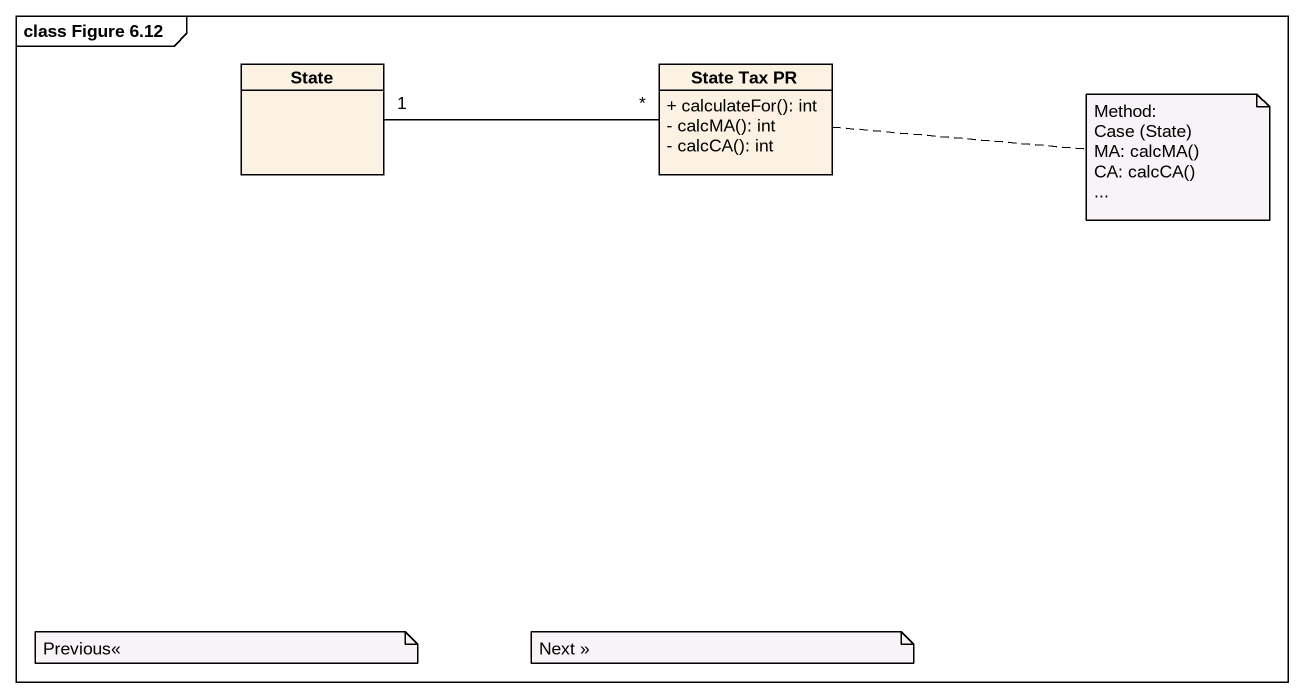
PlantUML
@startuml
mainframe class Figure 6.12
hide circle
hide empty members
skinparam classAttributeIconSize 0
class "State" as State_
class "State Tax PR" as State_Tax_PR {
  + calculateFor(): int
  - calcMA(): int
  - calcCA(): int
}
State_ "1" -right- "*" State_Tax_PR
note right of State_Tax_PR
  Method:
  Case (State)
  MA: calcMA()
  CA: calcCA()
  ~...
end note
note as N2
  Previous<<
end note
note as N3
  Next >>
end note
@enduml
